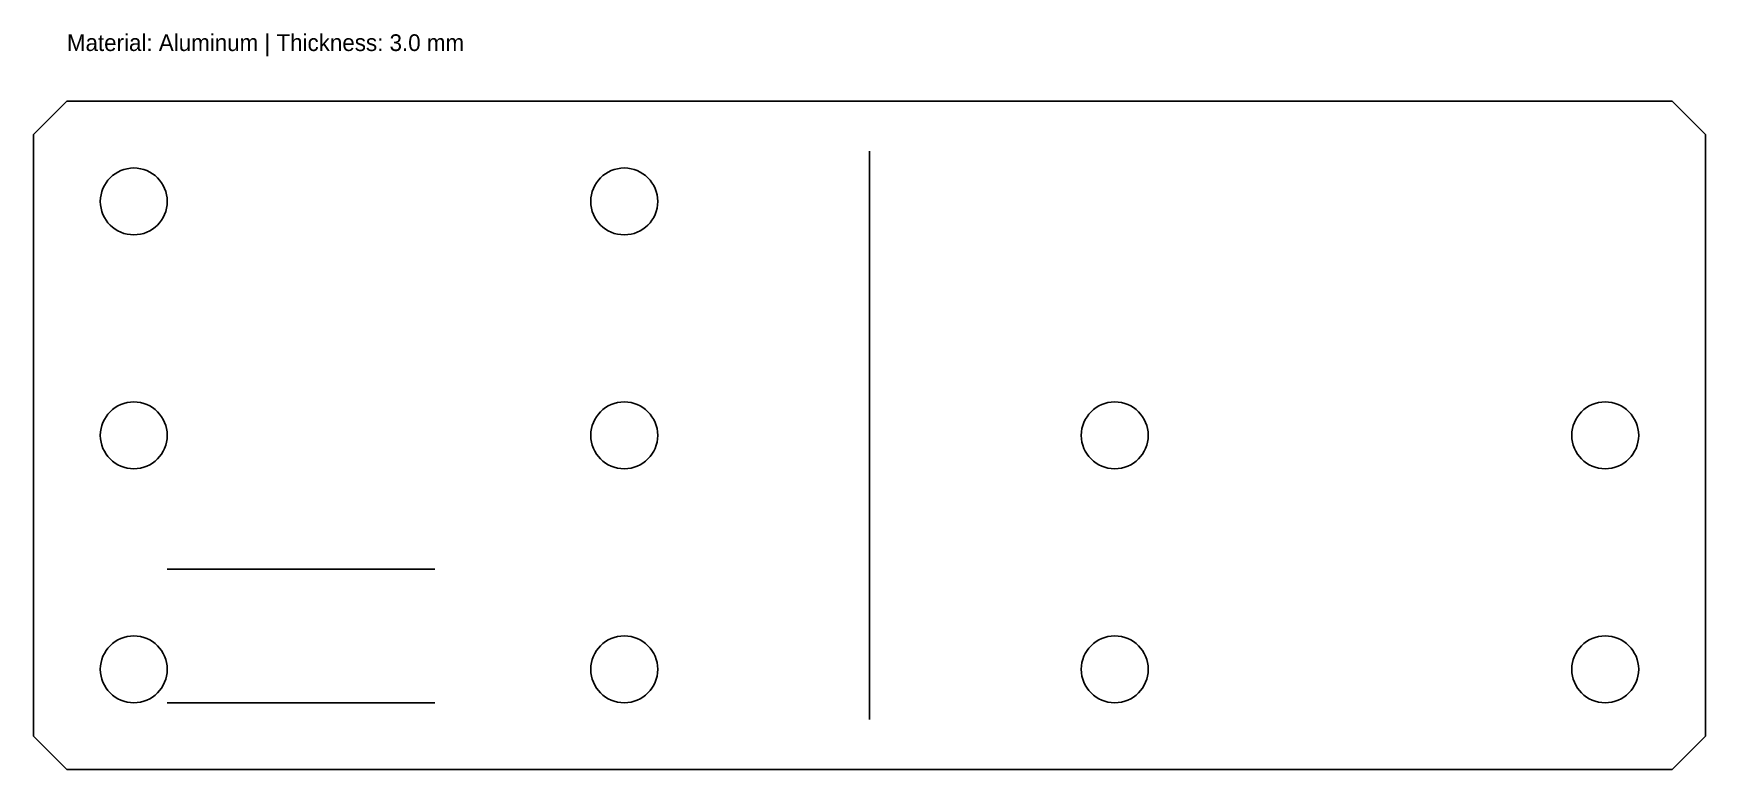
# Model space of a CAD drawing. Header units: metres. Extents: x 0 to 500, y 0 to 220.
import ezdxf

# ---------------------------------------------------------------- set-up
doc = ezdxf.new("R2010")
doc.units = ezdxf.units.M

msp = doc.modelspace()

# ---------------------------------------------------------------- linework, layer by layer
at = {"linetype": 'CONTINUOUS'}
for p, q in [((40, 60), (120, 60)), ((40, 20), (120, 20))]:
    msp.add_line(p, q, dxfattribs=at)
msp.add_lwpolyline([(10, 0), (490, 0), (500, 10), (500, 190), (490, 200), (10, 200), (0, 190), (0, 10)], close=True)
for centre in [(30, 170), (176.67, 170), (30, 100), (176.67, 100), (323.33, 100), (470, 100), (30, 30), (176.67, 30), (323.33, 30), (470, 30)]:
    msp.add_circle(centre, 10)
at = {"layer": 'CONTINUOUS'}
msp.add_line((250, 15), (250, 185), dxfattribs=at)

# ---------------------------------------------------------------- texts
at = {"layer": 'NOTES'}
msp.add_text('Material: Aluminum | Thickness: 3.0 mm', height=5, dxfattribs=at).set_placement((10, 215))

doc.saveas('drawing.dxf')
